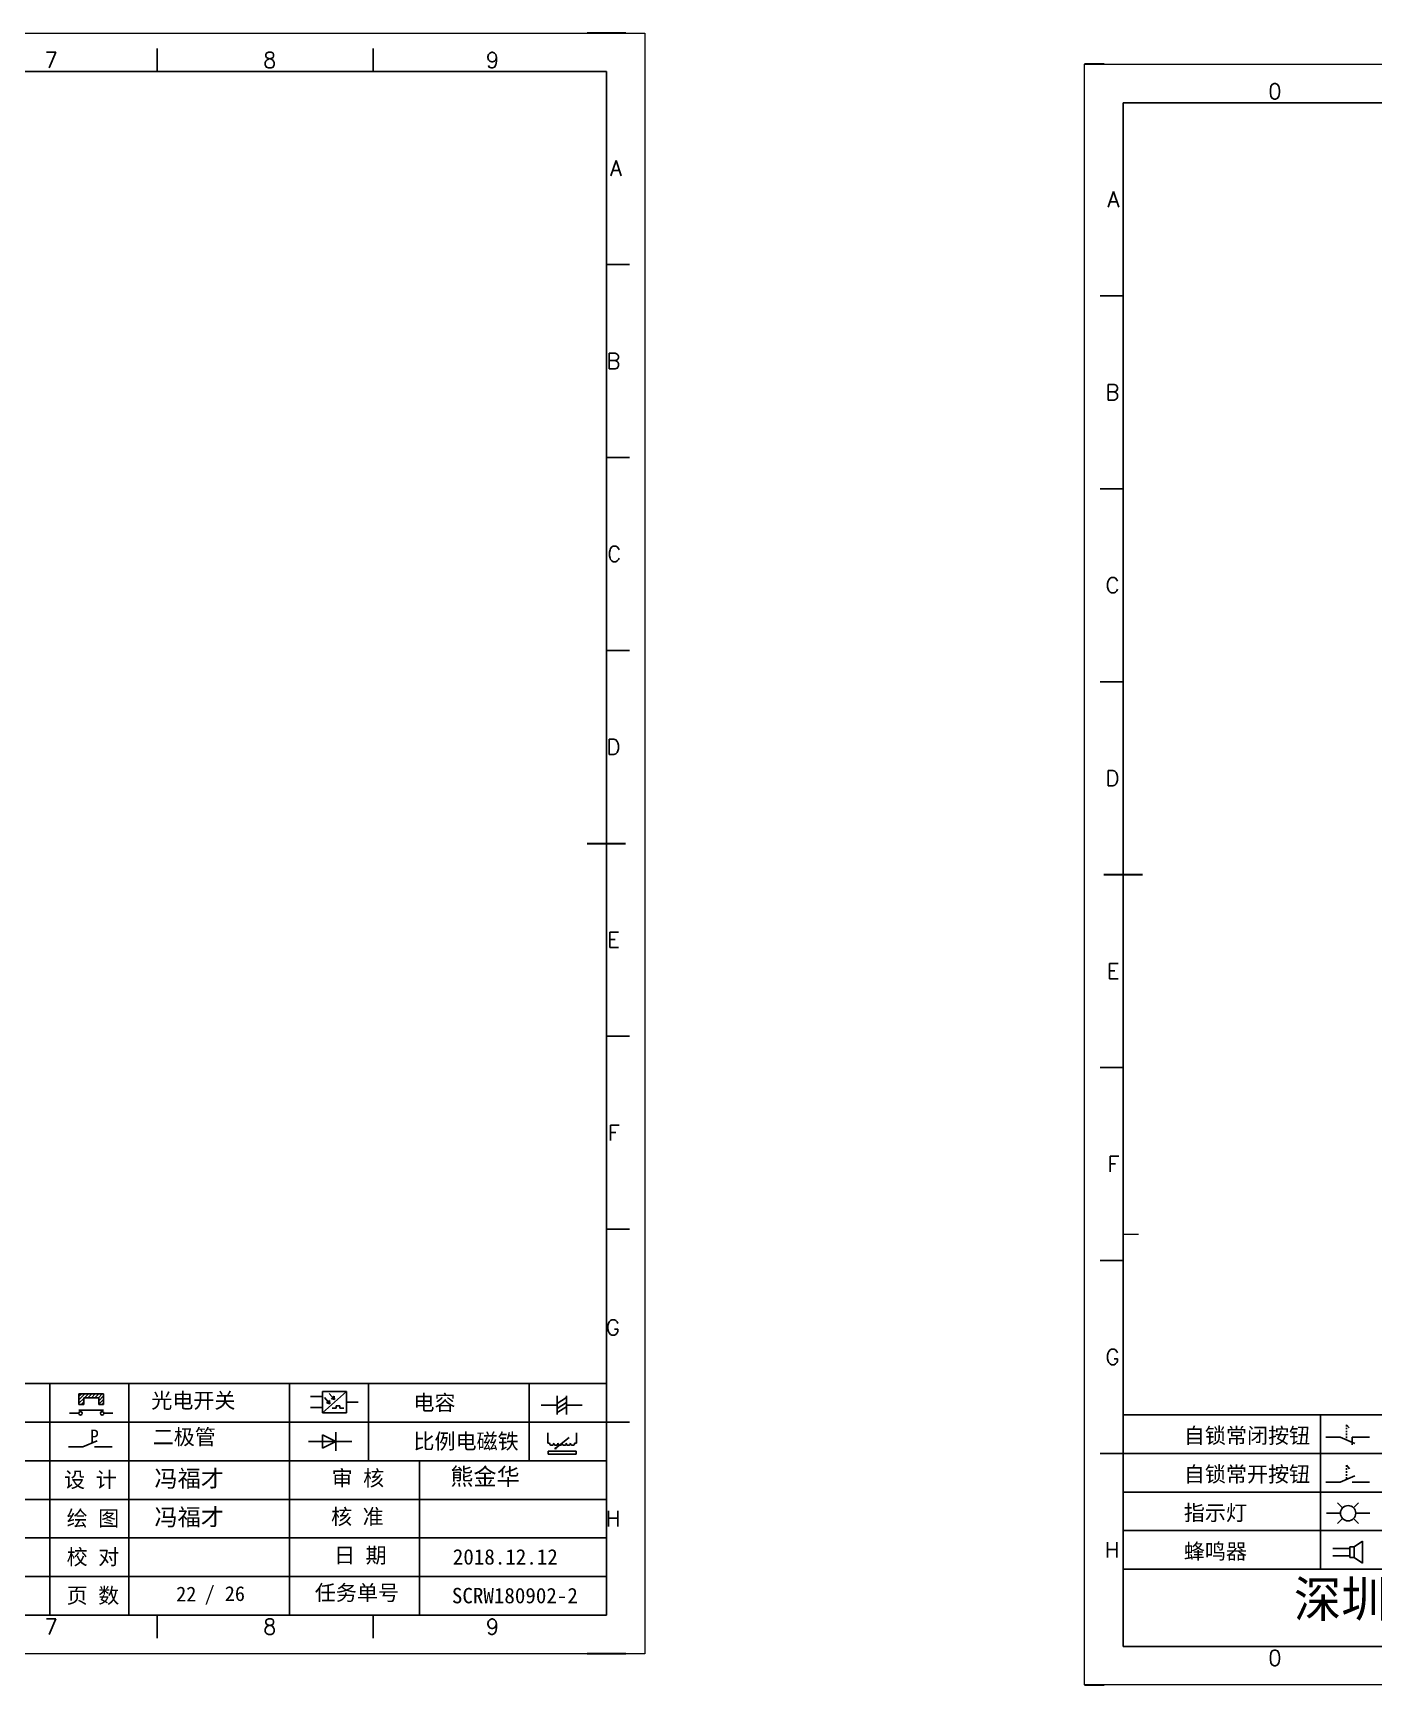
# Model space of a CAD drawing. Extents: x 33864 to 41687, y -3582 to -110.
# Drawn here: x 36812.9 to 36986.7, y -3571.8 to -3357.7 of the extents above; entities that cross this region are included whole.
import ezdxf
from ezdxf.enums import TextEntityAlignment as Align

# ---------------------------------------------------------------- set-up
doc = ezdxf.new("R2010")
doc.units = 0
doc.header["$MEASUREMENT"] = 0
doc.layers.add('AE_BOR', color=1, linetype='Continuous')
doc.styles.add('WD', font='romans.shx', dxfattribs={"bigfont": 'gbcbig.shx'})
doc.styles.add('汉字', font='')
doc.styles.get('汉字').set_extended_font_data('新宋体')

# ---------------------------------------------------------------- blocks, each defined once
blk = doc.blocks.new('磁性开关')
at = {"linetype": 'ByBlock'}
h = blk.add_hatch(dxfattribs=at)
h.set_pattern_fill('ANSI31', color=256, scale=0.1, style=0)
h.set_pattern_definition([(45, (0, 0), (-0.224506403, 0.224506403), [])])
h.paths.add_polyline_path([(-1907.69, -775.29), (-1910.88, -775.29), (-1910.88, -776.69), (-1910.25, -776.69), (-1910.25, -775.79), (-1908.31, -775.79), (-1908.31, -776.69), (-1907.69, -776.69)])
for p, q in [((-1910.88, -776.69), (-1910.88, -775.29)), ((-1910.88, -775.29), (-1907.69, -775.29)), ((-1910.88, -776.69), (-1910.25, -776.69)), ((-1910.25, -776.69), (-1910.25, -775.79)), ((-1910.25, -775.79), (-1908.31, -775.79)), ((-1908.31, -776.69), (-1908.31, -775.79)), ((-1908.31, -776.69), (-1907.69, -776.69)), ((-1907.69, -775.29), (-1907.69, -776.69)), ((-1910.91, -777.81), (-1912.09, -777.81)), ((-1910.88, -777.39), (-1907.69, -777.39)), ((-1907.66, -777.81), (-1906.48, -777.81))]:
    blk.add_line(p, q, dxfattribs=at)
for centre in [(-1910.68, -777.81), (-1907.88, -777.81)]:
    blk.add_circle(centre, 0.225, dxfattribs=at)
blk = doc.blocks.new('光电开关')
at = {"linetype": 'ByBlock'}
h = blk.add_hatch(dxfattribs=at)
h.set_pattern_fill('ANSI31', color=256, scale=0.01, style=0)
h.set_pattern_definition([(45, (0.172267, 0), (-0.0224506403, 0.0224506403), [])])
h.paths.add_polyline_path([(-1882.44, -776.34), (-1882.5, -775.91), (-1882.68, -776.07)])
h.paths.add_polyline_path([(-1882.44, -776.34), (-1882.68, -776.07), (-1882.86, -776.23)])
h.paths.add_polyline_path([(-1883.11, -776.45), (-1883.29, -776.61), (-1883.05, -776.88)])
h.paths.add_polyline_path([(-1883.29, -776.61), (-1883.47, -776.77), (-1883.05, -776.88)])
for p, q in [((-1884.01, -775.96), (-1885.56, -775.96)), ((-1880.91, -775.3), (-1884.01, -778.05)), ((-1883.75, -776.09), (-1883.05, -776.88)), ((-1883.11, -776.45), (-1883.47, -776.77)), ((-1883.05, -776.88), (-1883.47, -776.77)), ((-1883.14, -775.55), (-1882.44, -776.34)), ((-1883.05, -776.88), (-1883.11, -776.45)), ((-1882.5, -775.91), (-1882.86, -776.23)), ((-1882.44, -776.34), (-1882.86, -776.23)), ((-1882.44, -776.34), (-1882.5, -775.91)), ((-1879.37, -776.67), (-1880.91, -776.67)), ((-1884.01, -777.39), (-1885.56, -777.39)), ((-1882.78, -777.47), (-1882.23, -777.47)), ((-1882.23, -777.47), (-1882.23, -777.14)), ((-1882.23, -777.14), (-1881.78, -777.14)), ((-1881.78, -777.47), (-1881.78, -777.14)), ((-1881.23, -777.47), (-1881.78, -777.47))]:
    blk.add_line(p, q, dxfattribs=at)
blk.add_lwpolyline([(-1884.01, -775.3), (-1880.91, -775.3), (-1880.91, -778.05), (-1884.01, -778.05)], close=True, dxfattribs=at)
blk = doc.blocks.new('压力感应器')
at = {"linetype": 'ByBlock'}
for p, q in [((-1815.59, -777.73), (-1813.71, -776.93)), ((-1817.44, -777.73), (-1815.59, -777.73)), ((-1811.78, -777.73), (-1814.05, -777.73))]:
    blk.add_line(p, q, dxfattribs=at)
at = {"linetype": 'ByBlock', "insert": (-1814.65, -775.48), "char_height": 1.68, "width": 1.2242, "attachment_point": 1}
blk.add_mtext('{\\fNSimSun|b0|i0|c134|p49;P}', dxfattribs=at)
blk = doc.blocks.new('二极管')
at = {"linetype": 'ByBlock'}
for p, q in [((-1787.52, -776.77), (-1781.92, -776.77)), ((-1783.97, -776.77), (-1785.69, -775.9)), ((-1785.69, -775.9), (-1785.69, -777.65)), ((-1783.97, -776.77), (-1785.69, -777.65)), ((-1783.97, -777.99), (-1783.97, -775.56))]:
    blk.add_line(p, q, dxfattribs=at)
blk = doc.blocks.new('电容')
at = {"linetype": 'ByBlock'}
for p, q in [((-1756.08, -782.99), (-1756.08, -780.56)), ((-1754.86, -780.79), (-1756.08, -781.55)), ((-1754.86, -782.99), (-1754.86, -780.56)), ((-1756.08, -781.77), (-1758.13, -781.77)), ((-1754.86, -781.44), (-1756.08, -782.2)), ((-1754.86, -781.99), (-1756.08, -782.75)), ((-1754.86, -781.77), (-1752.81, -781.77))]:
    blk.add_line(p, q, dxfattribs=at)
blk = doc.blocks.new('比例电磁阀')
at = {"linetype": 'ByBlock'}
for p, q in [((-1757.26, -775.38), (-1757.26, -776.71)), ((-1757.26, -776.71), (-1757.05, -776.71)), ((-1754.5, -775.98), (-1756.35, -777.44)), ((-1753.58, -776.71), (-1753.8, -776.71)), ((-1753.58, -775.38), (-1753.58, -776.71)), ((-1753.6, -777.73), (-1757.25, -777.73)), ((-1757.25, -778.13), (-1757.25, -777.73)), ((-1753.6, -778.13), (-1757.25, -778.13)), ((-1756.35, -777.44), (-1756.25, -777.25)), ((-1756.35, -777.44), (-1756.15, -777.38)), ((-1756.15, -777.38), (-1756.25, -777.25)), ((-1753.6, -777.73), (-1753.6, -778.13))]:
    blk.add_line(p, q, dxfattribs=at)
for centre in [(-1756.78, -776.71), (-1756.24, -776.71), (-1755.7, -776.71), (-1755.15, -776.71), (-1754.61, -776.71), (-1754.07, -776.71)]:
    blk.add_arc(centre, 0.271, 180, 0, dxfattribs=at)
blk = doc.blocks.new('*U183')
at = {"linetype": 'ByBlock'}
for p, q in [((-1909.23, -780.45), (-1909.23, -780.67)), ((-1909.23, -780.45), (-1908.92, -780.84)), ((-1909.23, -780.84), (-1909.23, -781.05)), ((-1909.23, -781.23), (-1909.23, -781.44)), ((-1911.92, -782.07), (-1910.06, -782.07)), ((-1910.06, -782.07), (-1908.18, -782.88)), ((-1909.23, -781.61), (-1909.23, -781.83)), ((-1909.23, -782), (-1909.23, -782.21)), ((-1909.23, -782.38), (-1909.23, -782.43)), ((-1908.52, -783.07), (-1908.52, -782.07)), ((-1906.25, -782.07), (-1908.52, -782.07))]:
    blk.add_line(p, q, dxfattribs=at)
blk = doc.blocks.new('*U184')
at = {"linetype": 'ByBlock'}
for p, q in [((-1908.88, -791.17), (-1909.23, -790.71)), ((-1909.23, -790.71), (-1909.23, -790.92)), ((-1909.23, -791.09), (-1909.23, -791.31)), ((-1909.23, -791.48), (-1909.23, -791.69)), ((-1909.23, -791.86), (-1909.23, -792.08)), ((-1911.92, -792.89), (-1910.06, -792.89)), ((-1910.06, -792.89), (-1908.18, -792.08)), ((-1909.23, -792.25), (-1909.23, -792.47)), ((-1906.25, -792.89), (-1908.52, -792.89))]:
    blk.add_line(p, q, dxfattribs=at)
blk = doc.blocks.new('蜂鸣器')
at = {"linetype": 'ByBlock'}
for p, q in [((-1908.25, -796.26), (-1908.8, -796.26)), ((-1908.8, -797.68), (-1908.8, -796.26)), ((-1907.17, -795.53), (-1908.25, -796.26)), ((-1908.25, -797.68), (-1908.25, -796.26)), ((-1907.17, -795.53), (-1907.17, -798.41)), ((-1908.8, -796.48), (-1911.01, -796.48)), ((-1908.8, -797.46), (-1911.01, -797.46)), ((-1908.25, -797.68), (-1908.8, -797.68)), ((-1907.17, -798.41), (-1908.25, -797.68))]:
    blk.add_line(p, q, dxfattribs=at)
blk = doc.blocks.new('指示灯')
at = {"linetype": 'ByBlock'}
for p, q in [((-1854.25, -776.92), (-1856.06, -776.92)), ((-1854.62, -775.59), (-1853.97, -776.23)), ((-1851.9, -775.59), (-1852.54, -776.23)), ((-1852.26, -776.92), (-1850.45, -776.92)), ((-1854.62, -778.25), (-1853.97, -777.61)), ((-1851.9, -778.25), (-1852.54, -777.61))]:
    blk.add_line(p, q, dxfattribs=at)
blk.add_circle((-1853.26, -776.92), 0.992, dxfattribs=at)

msp = doc.modelspace()

# ---------------------------------------------------------------- linework, layer by layer
for p, q in [((36887.19, -3362.75), (36600.19, -3362.75)), ((36887.19, -3562.75), (36887.19, -3362.75)), ((37241.181, -3366.803), (36954.181, -3366.803)), ((36954.181, -3366.803), (36954.181, -3566.803)), ((36605.22, -3562.75), (36884.72, -3562.75)), ((36785.936, -3562.75), (36854.722, -3562.75)), ((36959.211, -3566.803), (37238.711, -3566.803))]:
    msp.add_line(p, q)
at = {"lineweight": 9, "ltscale": 0.1}
msp.add_line((36954.181, -3513.374), (36956.18, -3513.374), dxfattribs=at)
at = {"linetype": 'ByBlock'}
for p, q in [((36887.19, -3532.75), (36600.19, -3532.75)), ((36887.19, -3537.75), (36600.19, -3537.75)), ((37241.181, -3536.803), (36954.181, -3536.803)), ((37241.181, -3541.803), (36954.181, -3541.803)), ((36887.19, -3542.75), (36600.19, -3542.75)), ((37241.181, -3546.803), (36954.181, -3546.803)), ((36887.19, -3547.75), (36600.19, -3547.75)), ((36887.19, -3552.75), (36600.19, -3552.75)), ((37241.181, -3551.803), (36954.181, -3551.803)), ((37241.181, -3556.803), (36954.181, -3556.803)), ((36887.19, -3557.75), (36763.213, -3557.75))]:
    msp.add_line(p, q, dxfattribs=at)
at = {"lineweight": -2}
for p, q in [((36815.071, -3532.75), (36815.071, -3542.75)), ((36825.309, -3532.75), (36825.309, -3542.75)), ((36846.12, -3532.75), (36846.12, -3542.75)), ((36856.357, -3532.75), (36856.357, -3542.75)), ((36877.168, -3532.75), (36877.168, -3542.75)), ((36979.76, -3536.803), (36979.76, -3556.803)), ((36815.071, -3542.75), (36815.071, -3562.75)), ((36825.309, -3542.75), (36825.309, -3562.75)), ((36846.12, -3542.75), (36846.12, -3562.75)), ((36862.972, -3542.75), (36862.972, -3562.75))]:
    msp.add_line(p, q, dxfattribs=at)
at = {"ltscale": 2}
for p, q in [((36887.19, -3562.75), (36887.19, -3541.304)), ((36854.722, -3562.75), (36884.72, -3562.75)), ((36854.722, -3562.75), (36887.19, -3562.75)), ((37050.516, -3566.803), (36954.181, -3566.803))]:
    msp.add_line(p, q, dxfattribs=at)
at = {"layer": 'AE_BOR', "color": 1, "lineweight": 15}
for p, q in [((36595.186, -3357.75), (36892.186, -3357.75)), ((36892.186, -3357.75), (36892.186, -3567.75)), ((36949.177, -3361.803), (37246.177, -3361.803)), ((36949.177, -3571.803), (36949.177, -3361.803)), ((36892.186, -3567.75), (36595.186, -3567.75)), ((37246.177, -3571.803), (36949.177, -3571.803))]:
    msp.add_line(p, q, dxfattribs=at)
at = {"layer": 'AE_BOR', "lineweight": 30}
for p, q in [((36889.72, -3357.75), (36884.72, -3357.75)), ((36951.711, -3361.803), (36949.177, -3361.803)), ((36889.72, -3567.75), (36884.72, -3567.75)), ((36949.177, -3571.803), (36951.711, -3571.803)), ((36949.177, -3571.803), (36951.711, -3571.803)), ((36949.177, -3571.803), (36951.711, -3571.803))]:
    msp.add_line(p, q, dxfattribs=at)
at = {"layer": 'AE_BOR'}
for p, q in [((36828.97, -3362.75), (36828.97, -3359.75)), ((36856.97, -3362.75), (36856.97, -3359.75)), ((36887.19, -3387.75), (36890.19, -3387.75)), ((36954.181, -3391.803), (36951.181, -3391.803)), ((36887.19, -3412.75), (36890.19, -3412.75)), ((36954.181, -3416.803), (36951.181, -3416.803)), ((36887.19, -3437.75), (36890.19, -3437.75)), ((36954.181, -3441.803), (36951.181, -3441.803)), ((36887.19, -3487.75), (36890.19, -3487.75)), ((36954.181, -3491.803), (36951.181, -3491.803)), ((36887.19, -3512.75), (36890.19, -3512.75)), ((36954.181, -3516.803), (36951.181, -3516.803)), ((36887.19, -3537.75), (36890.19, -3537.75)), ((36954.181, -3541.803), (36951.181, -3541.803)), ((36828.97, -3562.75), (36828.97, -3565.75)), ((36856.97, -3562.75), (36856.97, -3565.75))]:
    msp.add_line(p, q, dxfattribs=at)
at = {"layer": 'AE_BOR', "color": 2, "lineweight": 30}
for p, q in [((36884.69, -3462.75), (36889.69, -3462.75)), ((36951.681, -3466.803), (36956.681, -3466.803))]:
    msp.add_line(p, q, dxfattribs=at)

# ---------------------------------------------------------------- block references
at = {"linetype": 'ByBlock'}
for name, p in [('光电开关', (38734.411, -2758.481)), ('磁性开关', (38729.715, -2758.79)), ('电容', (38636.878, -2753.769)), ('*U183', (38892.369, -2757.626)), ('压力感应器', (38634.91, -2763.234)), ('二极管', (38636.098, -2763.476)), ('比例电磁阀', (38636.878, -2763.769)), ('*U184', (38892.369, -2752.626)), ('指示灯', (38836.583, -2772.626)), ('蜂鸣器', (38892.369, -2757.626))]:
    msp.add_blockref(name, p, dxfattribs=at)

# ---------------------------------------------------------------- texts
at = {"char_height": 2, "attachment_point": 1, "style": '汉字'}
for s, insert in [('{\\fKaiTi_GB2312|b0|i0|c134|p49;光电开关}', (36828.209, -3533.941)), ('{\\fKaiTi_GB2312|b0|i0|c134|p49;电容}', (36862.185, -3534.229)), ('{\\fKaiTi_GB2312|b0|i0|c134|p49;自锁常闭按钮}', (36962.037, -3538.489)), ('{\\fKaiTi_GB2312|b0|i0|c134|p49;二极管}', (36828.39, -3538.658)), ('{\\fKaiTi_GB2312|b0|i0|c134|p49;比例电磁铁}', (36862.185, -3539.229)), ('{\\fKaiTi_GB2312|b0|i0|c134|p0;设 计}', (36816.907, -3544.21)), ('{\\fKaiTi_GB2312|b0|i0|c134|p0;审 核}', (36851.575, -3544.001)), ('{\\fKaiTi_GB2312|b0|i0|c134|p49;自锁常开按钮}', (36962.037, -3543.489)), ('{\\fKaiTi_GB2312|b0|i0|c134|p0;绘 图}', (36817.236, -3549.21)), ('{\\fKaiTi_GB2312|b0|i0|c134|p0;核 准}', (36851.505, -3549.001)), ('{\\fKaiTi_GB2312|b0|i0|c134|p49;指示灯}', (36962.037, -3548.489)), ('{\\fKaiTi_GB2312|b0|i0|c134|p49;蜂鸣器}', (36962.037, -3553.489)), ('{\\fKaiTi_GB2312|b0|i0|c134|p0;校 对}', (36817.236, -3554.21)), ('{\\fKaiTi_GB2312|b0|i0|c134|p0;日 期}', (36851.902, -3554.001)), ('{\\fKaiTi_GB2312|b0|i0|c134|p0;页 数}', (36817.236, -3559.21)), ('{\\fKaiTi_GB2312|b0|i0|c134|p0;任务单号}', (36849.403, -3558.851)), ('{\\fKaiTi_GB2312|b0|i0|c134|p0;SCRW180902-2}', (36867.166, -3559.224))]:
    msp.add_mtext(s, dxfattribs=dict(at, insert=insert))
at = {"attachment_point": 1}
for s, insert, char_height, width in [('{\\fKaiTi_GB2312|b0|i0|c134|p49;冯福才}', (36828.619, -3543.951), 2.2, 15.31746), ('{\\fKaiTi_GB2312|b0|i0|c134|p49;熊金华}', (36866.959, -3543.694), 2.2, 15.31746), ('{\\fKaiTi_GB2312|b0|i0|c134|p49;冯福才}', (36828.619, -3548.951), 2.2, 15.31746), ('{\\fKaiTi_GB2312|b0|i0|c134|p49;2018.12.12}', (36867.29, -3554.205), 2, 60.2542), ('{\\fKaiTi_GB2312|b0|i0|c134|p49;22}', (36831.435, -3559.059), 1.92, 2.26819), ('{\\fKaiTi_GB2312|b0|i0|c134|p49;/ 26}', (36835.124, -3559.008), 1.92, 6.84443)]:
    msp.add_mtext(s, dxfattribs=dict(at, insert=insert, char_height=char_height, width=width))
at = {"lineweight": -2, "insert": (36976.314, -3558.332), "char_height": 4.70644, "width": 96.11383, "attachment_point": 1}
msp.add_mtext('深圳市卓誉自动化科技有限公司', dxfattribs=at)
at = {"layer": 'AE_BOR', "style": 'WD'}
for s, p in [('7', (36815.224, -3362.25)), ('8', (36843.554, -3362.25)), ('9', (36872.418, -3362.25)), ('0', (36973.847, -3366.303)), ('7', (36815.224, -3565.25)), ('8', (36843.554, -3565.25)), ('9', (36872.418, -3565.25)), ('0', (36973.847, -3569.303))]:
    msp.add_text(s, height=2, dxfattribs=at).set_placement(p, align=Align.CENTER)
for s, p in [('A', (36889.213, -3375.25)), ('A', (36953.681, -3379.303)), ('B', (36889.023, -3400.25)), ('B', (36953.681, -3404.303)), ('C', (36889.118, -3425.25)), ('C', (36953.681, -3429.303)), ('D', (36889.023, -3450.25)), ('D', (36953.681, -3454.303)), ('E', (36888.928, -3475.25)), ('E', (36953.681, -3479.303)), ('F', (36888.928, -3500.25)), ('F', (36888.928, -3500.25)), ('F', (36953.681, -3504.303)), ('G', (36888.928, -3525.469)), ('G', (36953.681, -3529.303)), ('H', (36889.023, -3550.25)), ('H', (36953.681, -3554.303))]:
    msp.add_text(s, height=2, dxfattribs=at).set_placement(p, align=Align.MIDDLE_RIGHT)

doc.saveas('drawing.dxf')
